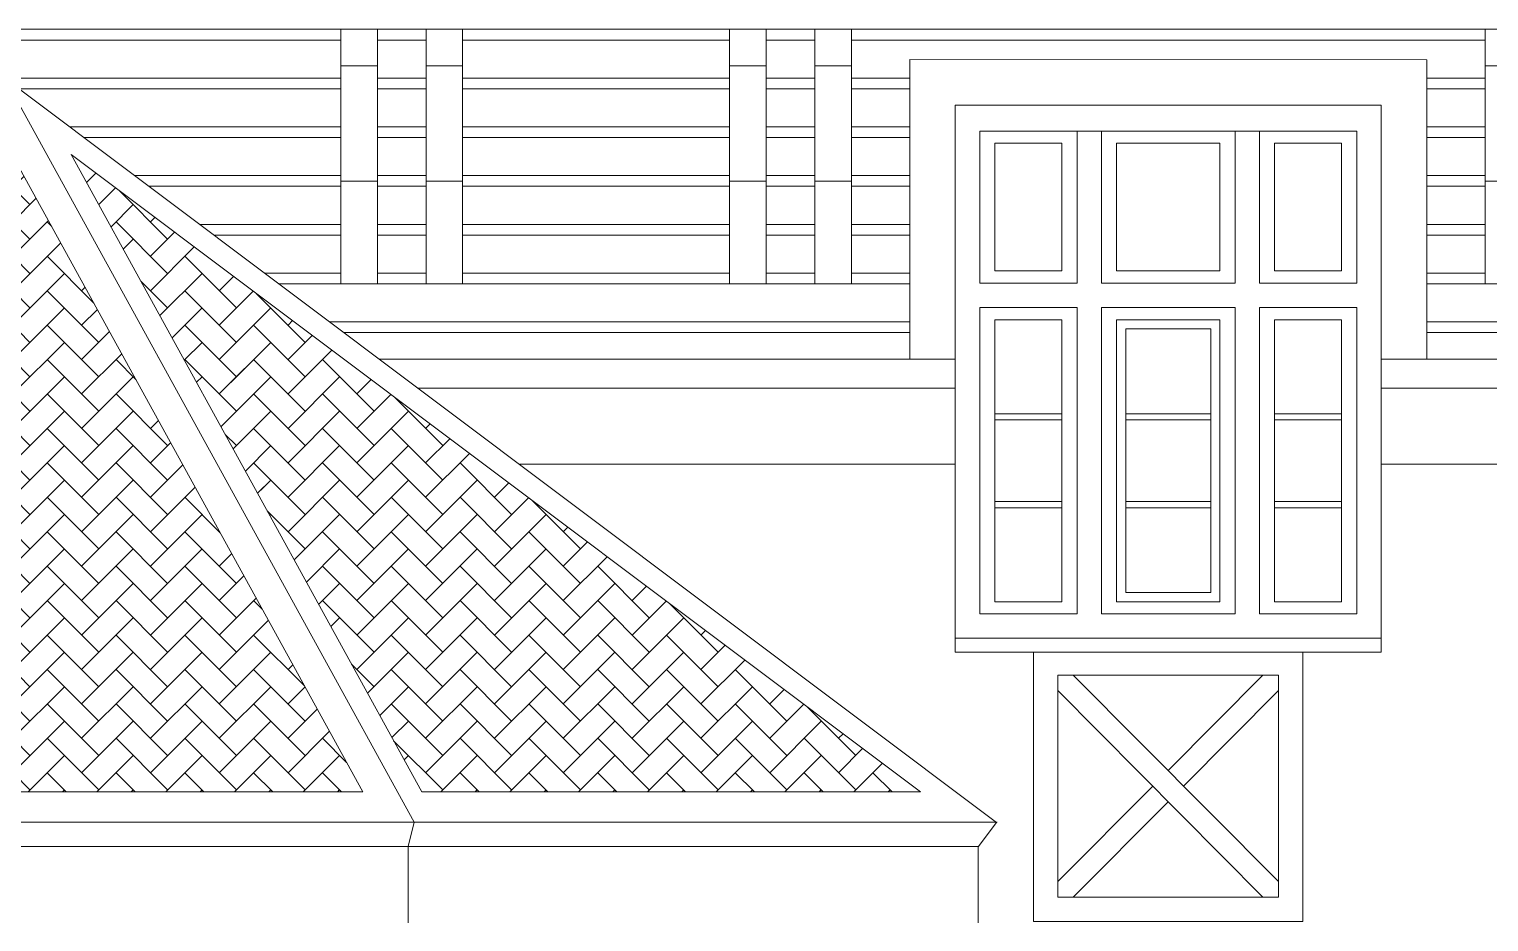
# Model space of a CAD drawing. Header units: inches. Extents: x 50528 to 135443, y 2123 to 51482.
# Drawn here: x 92374 to 97174, y 36619 to 39552 of the extents above; entities that cross this region are included whole.
import ezdxf

# ---------------------------------------------------------------- set-up
doc = ezdxf.new("R2010")
doc.units = ezdxf.units.IN
doc.header["$MEASUREMENT"] = 0
doc.layers.add('hatches', color=8, linetype='Continuous')
doc.layers.add('wall', color=140, linetype='Continuous')

msp = doc.modelspace()

# ---------------------------------------------------------------- hatches: boundary and pattern name
at = {"layer": 'hatches', "ltscale": 50, "true_color": 0xcd6928}
h = msp.add_hatch(dxfattribs=at)
h.set_pattern_fill('AR-HBONE', color=32, scale=20, style=0)
edge = h.paths.add_edge_path()
edge.add_arc((110153.9, 47668.5), 19739.7, 207.96628, 209.68581)
edge.add_line((93004.9, 37892.5), (93470.7, 37046.2))
edge.add_line((93470.7, 37046.2), (91117.9, 37046.2))
edge.add_line((91117.9, 37046.2), (92294.3, 39183.7))
edge.add_line((92294.3, 39183.7), (92719.3, 38411.5))
h = msp.add_hatch(dxfattribs=at)
h.set_pattern_fill('AR-HBONE', color=32, scale=20, style=0)
edge = h.paths.add_edge_path()
edge.add_line((92894.1, 38446.5), (92512.4, 39140.1))
edge.add_line((92512.4, 39140.1), (95304.3, 37046.2))
edge.add_line((95304.3, 37046.2), (93664.8, 37046.2))
edge.add_line((93664.8, 37046.2), (93128, 38021.5))
edge.add_arc((92862.1, 38152), 296.2, 333.8516, 443.8005)
at = {"layer": 'hatches', "true_color": 0xcd6928}
h = msp.add_hatch(dxfattribs=at)
h.set_pattern_fill('AR-HBONE', color=32, scale=20)
h.paths.add_polyline_path([(92512.4, 39140.1), (93664.8, 37046.2), (95304.3, 37046.2)])

# ---------------------------------------------------------------- linework, layer by layer
at = {"layer": 'wall', "color": 7, "linetype": 'Continuous', "lineweight": 15, "ltscale": 0.13, "true_color": 0xffffff}
for p, q in [((98597.8, 39552.1, 52.2), (85994.3, 39552.1, 52.2)), ((93398.9, 39552.1, 52.2), (93398.9, 38715.1, 52.2)), ((93518.9, 39552.1, 52.2), (93518.9, 38715.1, 52.2)), ((93679.2, 39552.1, 50.4), (93679.2, 38715.1, 50.4)), ((93799.2, 39552.1, 50.4), (93799.2, 38715.1, 50.4)), ((94677.2, 39552.1, 52.2), (94677.2, 38715.1, 52.2)), ((94797.2, 39552.1, 52.2), (94797.2, 38715.1, 52.2)), ((94957.5, 39552.1, 50.4), (94957.5, 38715.1, 50.4)), ((95077.5, 39552.1, 50.4), (95077.5, 38715.1, 50.4)), ((97161.2, 39552.1, 50.4), (97161.2, 38715.1, 50.4)), ((93398.9, 39516.1, 50.4), (91189.8, 39516.1, 50.4)), ((93679.2, 39516.1, 50.4), (93518.9, 39516.1, 50.4)), ((94677.2, 39516.1, 52.2), (93799.2, 39516.1, 50.4)), ((94957.5, 39516.1, 52.2), (94797.2, 39516.1, 52.2)), ((97161.2, 39516.1, 52.2), (95077.5, 39516.1, 52.2)), ((93398.9, 39432.1, 52.2), (93518.9, 39432.1, 52.2)), ((93679.2, 39432.1, 50.4), (93799.2, 39432.1, 50.4)), ((94677.2, 39432.1, 52.2), (94797.2, 39432.1, 52.2)), ((94957.5, 39432.1, 50.4), (95077.5, 39432.1, 50.4)), ((95269.3, 39452.1, 52.2), (95269.3, 38468.1, 52.2)), ((96969.3, 39452, 52.2), (95269.3, 39452.1, 52.2)), ((96969.3, 39452, 52.2), (96969.3, 38468.1, 52.2)), ((97281.2, 39432.1, 50.4), (97161.2, 39432.1, 50.4)), ((93398.9, 39391.1, 50.4), (91189.8, 39391.1, 50.4)), ((95554.3, 36946.1, 52.2), (92294.3, 39391.1, 52.2)), ((93639.9, 36946.2, 52.2), (92294.3, 39391.1, 52.2)), ((93679.2, 39391.1, 50.4), (93518.9, 39391.1, 50.4)), ((94677.2, 39391.1, 52.2), (93799.2, 39391.1, 50.4)), ((94957.5, 39391.1, 52.2), (94797.2, 39391.1, 52.2)), ((95269.3, 39391.1, 52.2), (95077.5, 39391.1, 52.2)), ((97161.2, 39391.1, 52.2), (96969.3, 39391.1, 52.2)), ((93398.9, 39356, 50.4), (92341.1, 39356, 52.2)), ((93679.2, 39356, 50.4), (93518.9, 39356, 50.4)), ((94677.2, 39356, 52.2), (93799.2, 39356, 50.4)), ((94957.5, 39356, 52.2), (94797.2, 39356, 52.2)), ((95269.3, 39356, 52.2), (95077.5, 39356, 52.2)), ((97161.2, 39356, 52.2), (96969.3, 39356, 52.2)), ((95419.3, 39302.1, 52.2), (95419.3, 37505.1, 52.2)), ((96819.3, 39302.1, 52.2), (95419.3, 39302.1, 52.2)), ((96819.3, 39302.1, 52.2), (96819.3, 37505.1, 52.2)), ((93398.9, 39231.1, 50.4), (92507.7, 39231.1, 52.2)), ((93679.2, 39231.1, 50.4), (93518.9, 39231.1, 50.4)), ((94677.2, 39231.1, 52.2), (93799.2, 39231.1, 50.4)), ((94957.5, 39231.1, 52.2), (94797.2, 39231.1, 52.2)), ((95269.3, 39231.1, 52.2), (95077.5, 39231.1, 52.2)), ((95499.6, 39217.5, 52.2), (95499.6, 38717.6, 52.2)), ((95499.6, 39217.5, 52.2), (96739.6, 39217.5, 52.2)), ((95819.7, 39217.5, 52.2), (95819.7, 38757.7, 52.2)), ((95819.7, 39217.5, 52.2), (95819.7, 38717.6, 52.2)), ((95899.7, 39217.5, 52.2), (95899.7, 38717.6, 52.2)), ((96339.4, 39217.5, 52.2), (96339.4, 38717.6, 52.2)), ((96419.4, 39217.5, 52.2), (96419.4, 38717.6, 52.2)), ((96419.4, 39217.5, 52.2), (96419.4, 38717.6, 52.2)), ((96739.6, 39217.5, 52.2), (96739.6, 38717.6, 52.2)), ((97161.2, 39231.1, 52.2), (96969.3, 39231.1, 52.2)), ((93470.7, 37046.2, 52.2), (92294.3, 39183.7, 52.2)), ((93398.9, 39196, 50.4), (92554.5, 39196, 52.2)), ((93679.2, 39196, 50.4), (93518.9, 39196, 50.4)), ((94677.2, 39196, 52.2), (93799.2, 39196, 50.4)), ((94957.5, 39196, 52.2), (94797.2, 39196, 52.2)), ((95269.3, 39196, 52.2), (95077.5, 39196, 52.2)), ((95549.6, 39177.5, 52.2), (95769.7, 39177.5, 52.2)), ((95549.6, 39177.5, 52.2), (95549.6, 38757.7, 52.2)), ((95769.7, 39177.5, 52.2), (95769.7, 38757.7, 52.2)), ((95949.7, 39177.5, 52.2), (96289.4, 39177.5, 52.2)), ((95949.7, 39177.5, 52.2), (95949.7, 38757.7, 52.2)), ((96289.4, 39177.5, 52.2), (96289.4, 38757.7, 52.2)), ((96469.4, 39177.5, 52.2), (96689.6, 39177.5, 52.2)), ((96469.4, 39177.5, 52.2), (96469.4, 38757.7, 52.2)), ((96689.6, 39177.5, 52.2), (96689.6, 38757.7, 52.2)), ((97161.2, 39196, 52.2), (96969.3, 39196, 52.2)), ((95304.3, 37046.2, 52.2), (92512.4, 39140.1, 52.2)), ((93664.8, 37046.2, 52.2), (92512.4, 39140.1, 52.2)), ((93398.9, 39071, 50.4), (92721.1, 39071, 52.2)), ((93679.2, 39071, 50.4), (93518.9, 39071, 50.4)), ((94677.2, 39071, 52.2), (93799.2, 39071, 50.4)), ((94957.5, 39071, 52.2), (94797.2, 39071, 52.2)), ((95269.3, 39071, 52.2), (95077.5, 39071, 52.2)), ((97161.2, 39071, 52.2), (96969.3, 39071, 52.2)), ((93398.9, 39035.9, 50.4), (92767.9, 39035.9, 52.2)), ((93398.9, 39052.3, 52.2), (93518.9, 39052.3, 52.2)), ((93679.2, 39035.9, 50.4), (93518.9, 39035.9, 50.4)), ((93679.2, 39052.3, 50.4), (93799.2, 39052.3, 50.4)), ((94677.2, 39035.9, 52.2), (93799.2, 39035.9, 50.4)), ((94677.2, 39052.3, 52.2), (94797.2, 39052.3, 52.2)), ((94957.5, 39035.9, 52.2), (94797.2, 39035.9, 52.2)), ((94957.5, 39052.3, 50.4), (95077.5, 39052.3, 50.4)), ((95269.3, 39035.9, 52.2), (95077.5, 39035.9, 52.2)), ((97161.2, 39035.9, 52.2), (96969.3, 39035.9, 52.2)), ((97281.2, 39052.3, 50.4), (97161.2, 39052.3, 50.4)), ((93398.9, 38911, 50.4), (92934.6, 38911, 52.2)), ((93679.2, 38911, 50.4), (93518.9, 38911, 50.4)), ((94677.2, 38911, 52.2), (93799.2, 38911, 50.4)), ((94957.5, 38911, 52.2), (94797.2, 38911, 52.2)), ((95269.3, 38911, 52.2), (95077.5, 38911, 52.2)), ((97161.2, 38911, 52.2), (96969.3, 38911, 52.2)), ((93398.9, 38875.9, 50.4), (92981.4, 38875.9, 52.2)), ((93679.2, 38875.9, 50.4), (93518.9, 38875.9, 50.4)), ((94677.2, 38875.9, 52.2), (93799.2, 38875.9, 50.4)), ((94957.5, 38875.9, 52.2), (94797.2, 38875.9, 52.2)), ((95269.3, 38875.9, 52.2), (95077.5, 38875.9, 52.2)), ((97161.2, 38875.9, 52.2), (96969.3, 38875.9, 52.2)), ((93398.9, 38750.9, 52.2), (93148, 38750.9, 52.2)), ((93679.2, 38750.9, 52.2), (93518.9, 38750.9, 52.2)), ((94677.2, 38750.9, 52.2), (93799.2, 38750.9, 52.2)), ((94957.5, 38750.9, 52.2), (94797.2, 38750.9, 52.2)), ((95269.3, 38750.9, 52.2), (95077.5, 38750.9, 52.2)), ((95549.6, 38757.7, 52.2), (95769.7, 38757.7, 52.2)), ((95899.7, 38757.7, 52.2), (95899.7, 38717.6, 52.2)), ((95949.7, 38757.7, 52.2), (96289.4, 38757.7, 52.2)), ((96469.4, 38757.7, 52.2), (96689.6, 38757.7, 52.2)), ((97161.2, 38750.9, 52.2), (96969.3, 38750.9, 52.2)), ((93398.9, 38715.8, 52.2), (93194.8, 38715.8, 52.2)), ((93398.9, 38715.1, 52.2), (93518.9, 38715.1, 52.2)), ((93679.2, 38715.8, 52.2), (93518.9, 38715.8, 52.2)), ((93679.2, 38715.1, 50.4), (93799.2, 38715.1, 50.4)), ((94677.2, 38715.8, 52.2), (93799.2, 38715.8, 52.2)), ((94677.2, 38715.1, 52.2), (94797.2, 38715.1, 52.2)), ((94957.5, 38715.8, 52.2), (94797.2, 38715.8, 52.2)), ((94957.5, 38715.1, 50.4), (95077.5, 38715.1, 50.4)), ((95269.3, 38715.8, 52.2), (95077.5, 38715.8, 52.2)), ((95499.6, 38717.6, 52.2), (95819.7, 38717.6, 52.2)), ((95499.6, 38717.6, 52.2), (95819.7, 38717.6, 52.2)), ((95899.7, 38717.6, 52.2), (96339.4, 38717.6, 52.2)), ((96419.4, 38717.6, 52.2), (96739.6, 38717.6, 52.2)), ((97161.2, 38715.8, 52.2), (96969.3, 38715.8, 52.2)), ((97281.2, 38715.1, 50.4), (97161.2, 38715.1, 50.4)), ((95269.3, 38590.8, 52.2), (93361.4, 38590.8, 52.2)), ((95499.6, 38637.6, 52.2), (95499.6, 37631, 52.2)), ((95499.6, 38637.6, 52.2), (95819.7, 38637.6, 52.2)), ((95499.6, 38637.6, 52.2), (95819.7, 38637.6, 52.2)), ((95549.6, 38597.4, 52.2), (95549.6, 37671.1, 52.2)), ((95549.6, 38597.4, 52.2), (95769.7, 38597.4, 52.2)), ((95769.7, 38597.4, 52.2), (95769.7, 37671.1, 52.2)), ((95819.7, 38637.6, 52.2), (95819.7, 37631, 52.2)), ((95819.7, 38637.6, 52.2), (95819.7, 37631, 52.2)), ((95899.7, 38637.6, 52.2), (96339.4, 38637.6, 52.2)), ((95899.7, 38637.6, 52.2), (95899.7, 37631, 52.2)), ((95899.7, 38637.6, 52.2), (96339.4, 38637.6, 52.2)), ((95899.7, 38637.6, 52.2), (95899.7, 37631, 52.2)), ((95949.7, 38597.4, 52.2), (95949.7, 37671.1, 52.2)), ((95949.7, 38597.4, 52.2), (96289.4, 38597.4, 52.2)), ((95949.7, 38597.4, 52.2), (95949.7, 37671.1, 52.2)), ((95949.7, 38597.4, 52.2), (96289.4, 38597.4, 52.2)), ((96289.4, 38597.4, 52.2), (96289.4, 37671.1, 52.2)), ((96289.4, 38597.4, 52.2), (96289.4, 37671.1, 52.2)), ((96339.4, 38637.6, 52.2), (96339.4, 37631, 52.2)), ((96339.4, 38637.6, 52.2), (96339.4, 37631, 52.2)), ((96419.4, 38637.6, 52.2), (96419.4, 37631, 52.2)), ((96419.4, 38637.6, 52.2), (96419.4, 37631, 52.2)), ((96739.6, 38637.6, 52.2), (96419.4, 38637.6, 52.2)), ((96739.6, 38637.6, 52.2), (96419.4, 38637.6, 52.2)), ((96469.4, 38597.4, 52.2), (96469.4, 37671.1, 52.2)), ((96689.6, 38597.4, 52.2), (96469.4, 38597.4, 52.2)), ((96689.6, 38597.4, 52.2), (96689.6, 37671.1, 52.2)), ((96739.6, 38637.6, 52.2), (96739.6, 37631, 52.2)), ((97929.5, 38590.8, 52.2), (96969.3, 38590.8, 52.2)), ((95269.3, 38555.7, 52.2), (93408.2, 38555.7, 52.2)), ((95979.7, 38567.4, 52.2), (95979.7, 37701.1, 52.2)), ((95979.7, 38567.4, 52.2), (96259.4, 38567.4, 52.2)), ((96259.4, 38567.4, 52.2), (96259.4, 37701.1, 52.2)), ((97929.5, 38555.7, 52.2), (96969.3, 38555.7, 52.2)), ((93525, 38468.1, 52.2), (95419.3, 38468.1, 52.2)), ((96819.3, 38468.1, 52.2), (98139.5, 38468.1, 52.2)), ((95419.3, 38373.1, 52.2), (93651.7, 38373.1, 52.2)), ((98139.5, 38373.1, 52.2), (96819.3, 38373.1, 52.2)), ((95769.7, 38288.7, 52.2), (95549.6, 38288.7, 52.2)), ((95769.7, 38268.7, 52.2), (95549.6, 38268.7, 52.2)), ((96259.4, 38288.7, 52.2), (95979.7, 38288.7, 52.2)), ((96259.4, 38268.7, 52.2), (95979.7, 38268.7, 52.2)), ((96689.6, 38288.7, 52.2), (96469.4, 38288.7, 52.2)), ((96689.6, 38268.7, 52.2), (96469.4, 38268.7, 52.2)), ((95419.3, 38123.1, 52.2), (93985, 38123.1, 52.2)), ((98074.5, 38123.1, 52.2), (96819.3, 38123.1, 52.2)), ((95769.7, 37999.9, 52.2), (95549.6, 37999.9, 52.2)), ((95769.7, 37979.9, 52.2), (95549.6, 37979.9, 52.2)), ((96259.4, 37999.9, 52.2), (95979.7, 37999.9, 52.2)), ((96259.4, 37979.9, 52.2), (95979.7, 37979.9, 52.2)), ((96689.6, 37999.9, 52.2), (96469.4, 37999.9, 52.2)), ((96689.6, 37979.9, 52.2), (96469.4, 37979.9, 52.2)), ((95979.7, 37701.1, 52.2), (96259.4, 37701.1, 52.2)), ((95499.6, 37631, 52.2), (95819.7, 37631, 52.2)), ((95769.7, 37671.1, 52.2), (95549.6, 37671.1, 52.2)), ((95899.7, 37631, 52.2), (96339.4, 37631, 52.2)), ((96289.4, 37671.1, 52.2), (95949.7, 37671.1, 52.2)), ((96419.4, 37631, 52.2), (96739.6, 37631, 52.2)), ((96689.6, 37671.1, 52.2), (96469.4, 37671.1, 52.2)), ((96819.3, 37551.1, 52.2), (95419.3, 37551.1, 52.2)), ((95419.3, 37551.1, 52.2), (96819.3, 37551.1, 52.2)), ((95419.3, 37505.1, 52.2), (96819.3, 37505.1, 52.2)), ((95676.6, 37505.1, 52.2), (95676.6, 36620.1, 52.2)), ((96561.6, 36620.1, 52.2), (96561.6, 37505.1, 52.2)), ((96481.6, 37430.1, 52.2), (95756.6, 37430.1, 52.2)), ((95756.6, 36700.1, 52.2), (95756.6, 37430.1, 52.2)), ((96481.6, 36751.2, 51.7), (95807.3, 37430.1, 52.2)), ((96430.9, 37430.1, 52.2), (96119.1, 37116.2, 52)), ((96481.6, 36700.1, 52.2), (96481.6, 37430.1, 52.2)), ((96430.9, 36700.1, 51.7), (95756.6, 37379, 52.2)), ((96481.6, 37379, 52.2), (96169.8, 37065.1, 52)), ((96068.4, 37065.1, 51.9), (95756.6, 36751.2, 51.7)), ((92597.3, 37046.2, 52.2), (91117.9, 37046.2, 52.2)), ((91991.4, 37046.2, 52.2), (93470.7, 37046.2, 52.2)), ((93664.8, 37046.2, 52.2), (95304.3, 37046.2, 52.2)), ((96119.1, 37014, 51.9), (95807.3, 36700.1, 51.7)), ((92647.8, 36946.2, 52.2), (89031.7, 36946.2, 52.2)), ((91940.9, 36946.2, 52.2), (95556.9, 36946.2, 52.2)), ((93619.8, 36866.2, 54), (93639.9, 36946.2, 52.2)), ((95494.3, 36866.1, 52.2), (95554.3, 36946.1, 52.2)), ((89094.3, 36866.2, 52.2), (92647.8, 36866.2, 52.2)), ((95494.3, 36866.2, 52.2), (91940.9, 36866.2, 52.2)), ((93619.8, 36616.2, 54), (93619.8, 36866.2, 54)), ((95494.3, 36866.2, 52.2), (95494.3, 36616.2, 52.2)), ((95494.3, 36616.1, 52.2), (95494.3, 36866.1, 52.2)), ((95756.6, 36700.1, 51.7), (96481.6, 36700.1, 51.7)), ((96561.6, 36620.1, 52.2), (95676.6, 36620.1, 52.2))]:
    msp.add_line(p, q, dxfattribs=at)

doc.saveas('drawing.dxf')
